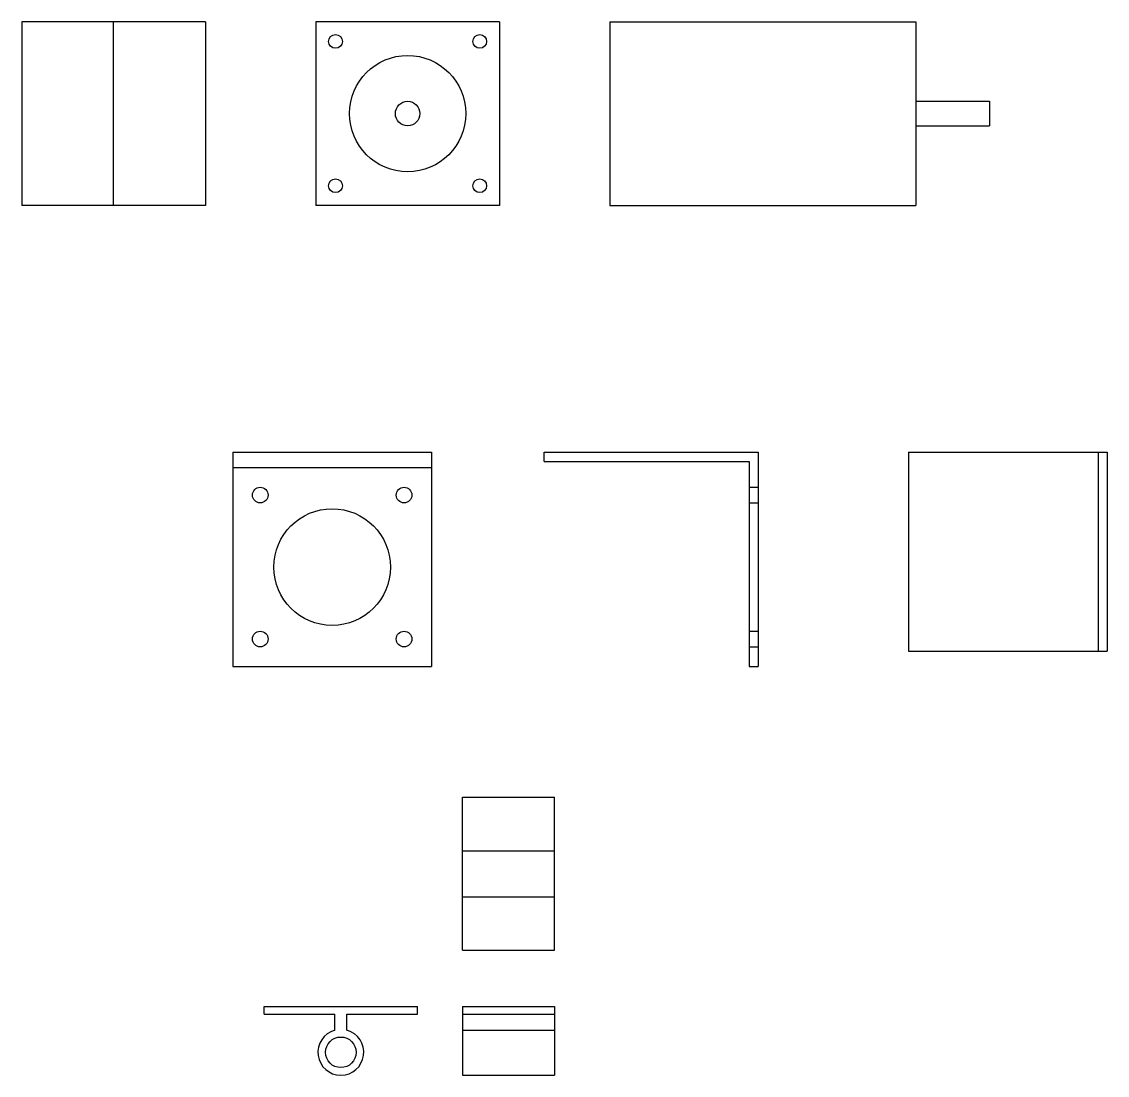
# Model space of a CAD drawing. Header units: millimetres. Extents: x 568 to 6362, y 128 to 2487.
# Drawn here: x 3919.3 to 4274, y 1590.4 to 1934.5 of the extents above; entities that cross this region are included whole.
import ezdxf

# ---------------------------------------------------------------- set-up
doc = ezdxf.new("R2010")
doc.units = ezdxf.units.MM

msp = doc.modelspace()

# ---------------------------------------------------------------- linework, layer by layer
at = {"color": 52}
for p, q in [((3979.275, 1934.467), (3919.275, 1934.467)), ((3919.275, 1934.467), (3919.275, 1874.467)), ((3949.275, 1874.467), (3949.275, 1934.467)), ((3979.275, 1934.467), (3979.275, 1874.467)), ((4075.368, 1934.467), (4015.368, 1934.467)), ((4015.368, 1934.467), (4015.368, 1874.467)), ((4075.368, 1934.467), (4075.368, 1874.467)), ((4111.461, 1934.467), (4111.461, 1874.467)), ((4111.461, 1934.467), (4211.461, 1934.467)), ((4211.461, 1934.467), (4211.461, 1874.467)), ((4211.461, 1908.467), (4235.461, 1908.467)), ((4235.461, 1908.467), (4235.461, 1900.467)), ((4211.461, 1900.467), (4235.461, 1900.467)), ((3979.275, 1874.467), (3919.275, 1874.467)), ((4075.368, 1874.467), (4015.368, 1874.467)), ((4111.461, 1874.467), (4211.461, 1874.467))]:
    msp.add_line(p, q, dxfattribs=at)
at = {"color": 12}
for p, q in [((3988.207, 1793.858), (3988.207, 1723.858)), ((3988.207, 1793.858), (4053.207, 1793.858)), ((4053.207, 1793.858), (4053.207, 1723.858)), ((4089.942, 1793.858), (4159.942, 1793.858)), ((4089.942, 1790.858), (4089.942, 1793.858)), ((4159.942, 1793.858), (4159.942, 1723.858)), ((4208.962, 1793.858), (4273.962, 1793.858)), ((4208.962, 1793.858), (4208.962, 1728.858)), ((4270.962, 1793.858), (4270.962, 1728.858)), ((4273.962, 1793.858), (4273.962, 1728.858)), ((3988.207, 1788.858), (4053.207, 1788.858)), ((4089.942, 1790.858), (4156.942, 1790.858)), ((4156.942, 1790.858), (4156.942, 1723.858)), ((4156.942, 1782.408), (4159.942, 1782.408)), ((4156.942, 1777.308), (4159.942, 1777.308)), ((4156.942, 1735.408), (4159.942, 1735.408)), ((4156.942, 1730.308), (4159.942, 1730.308)), ((4208.962, 1728.858), (4273.962, 1728.858)), ((3988.207, 1723.858), (4053.207, 1723.858)), ((4156.942, 1723.858), (4159.942, 1723.858))]:
    msp.add_line(p, q, dxfattribs=at)
at = {"color": 191}
for p, q in [((4063.345, 1631.207), (4063.345, 1681.207)), ((4063.345, 1681.207), (4093.345, 1681.207)), ((4093.345, 1631.207), (4093.345, 1681.207)), ((4063.345, 1663.707), (4093.345, 1663.707)), ((4063.345, 1648.707), (4093.345, 1648.707)), ((4063.345, 1631.207), (4093.345, 1631.207)), ((3998.542, 1610.378), (3998.542, 1612.878)), ((3998.542, 1612.878), (4048.542, 1612.878)), ((3998.542, 1610.378), (4021.542, 1610.378)), ((4021.542, 1605.106), (4021.542, 1610.378)), ((4025.542, 1605.106), (4025.542, 1610.378)), ((4025.542, 1610.378), (4048.542, 1610.378)), ((4048.542, 1610.378), (4048.542, 1612.878)), ((4063.345, 1612.878), (4093.345, 1612.878)), ((4063.345, 1612.878), (4063.345, 1590.378)), ((4063.345, 1610.378), (4093.345, 1610.378)), ((4093.345, 1612.878), (4093.345, 1590.378)), ((4063.345, 1605.106), (4093.345, 1605.106)), ((4063.345, 1590.378), (4093.345, 1590.378))]:
    msp.add_line(p, q, dxfattribs=at)
at = {"color": 52}
for centre, radius in [((4021.798, 1928.037), 2.25), ((4068.938, 1928.037), 2.25), ((4045.368, 1904.467), 19), ((4045.368, 1904.467), 4), ((4021.798, 1880.897), 2.25), ((4068.938, 1880.897), 2.25)]:
    msp.add_circle(centre, radius, dxfattribs=at)
at = {"color": 12}
for centre, radius in [((3997.207, 1779.858), 2.55), ((4044.207, 1779.858), 2.55), ((4020.707, 1756.358), 19.05), ((3997.207, 1732.858), 2.55), ((4044.207, 1732.858), 2.55)]:
    msp.add_circle(centre, radius, dxfattribs=at)
at = {"color": 191}
msp.add_circle((4023.542, 1597.878), 5, dxfattribs=at)
msp.add_arc((4023.542, 1597.878), 7.5, 105.46601, 74.53399, dxfattribs=at)

doc.saveas('drawing.dxf')
